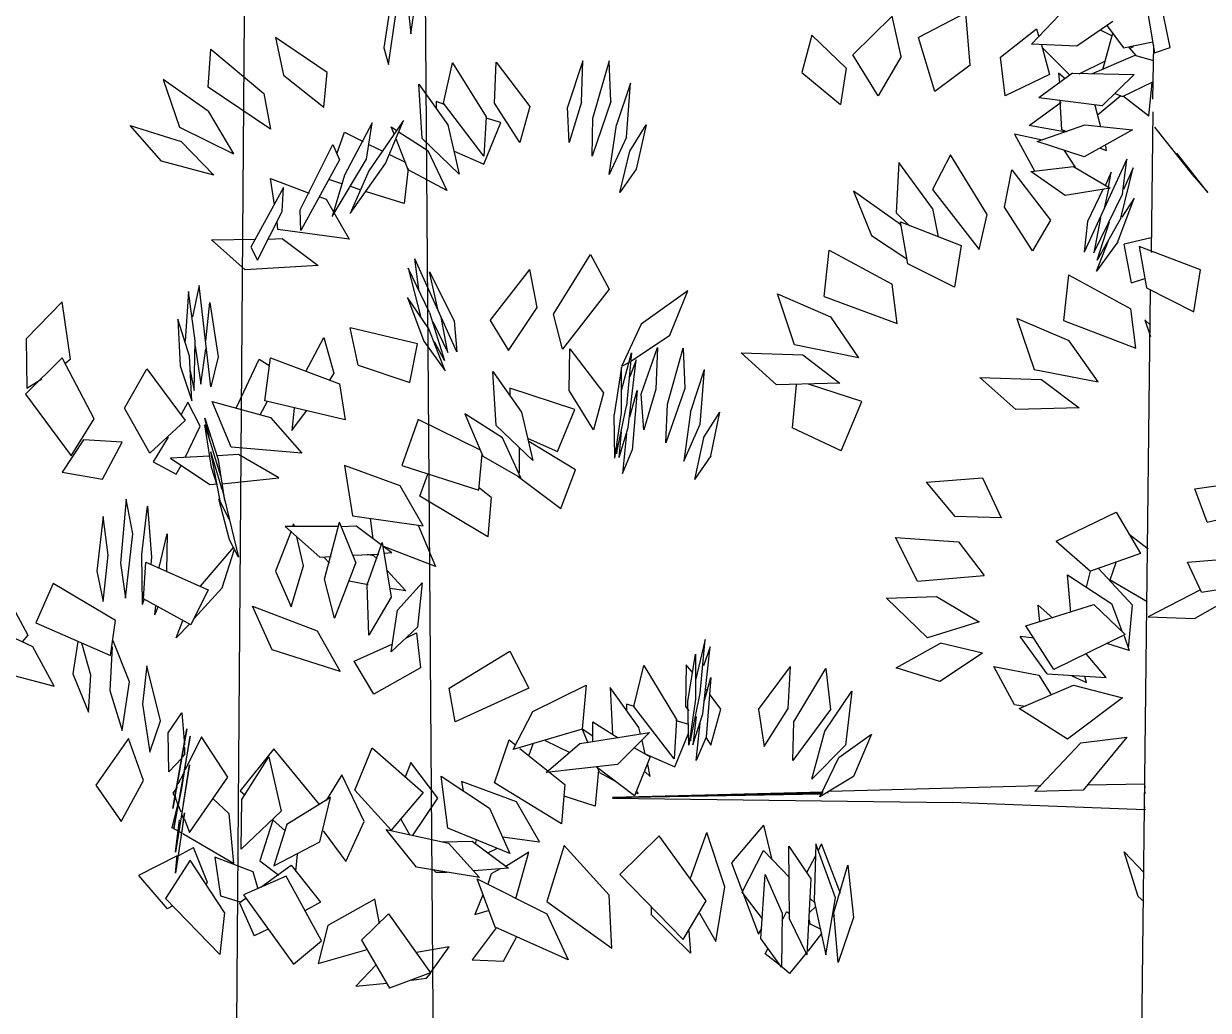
# Model space of a CAD drawing. Header units: millimetres. Extents: x 563079 to 571925, y 2063830 to 2067381.
# Drawn here: x 570974.21 to 570981.08, y 2066584.7 to 2066590.43 of the extents above; entities that cross this region are included whole.
import ezdxf

# ---------------------------------------------------------------- set-up
doc = ezdxf.new("R2010")
doc.units = ezdxf.units.MM
doc.header["$MEASUREMENT"] = 0
doc.layers.add('MATCATDUONG', color=8, linetype='Continuous')
doc.layers.add('SO', color=48, linetype='Continuous')

# ---------------------------------------------------------------- blocks, each defined once
blk = doc.blocks.new('DEN3')
at = {"layer": 'MATCATDUONG', "color": 222, "elevation": 1.582}
blk.add_lwpolyline([(10945.718, 5254.759), (10945.148, 5329.777, -0.337838), (10960.652, 5350.568), (10973.241, 5353.472), (10972.96, 5354.523), (10959.336, 5351.477, 0.326638), (10943.702, 5330.861), (10943.126, 5254.759)], format="xyb", dxfattribs=at)
blk = doc.blocks.new('fasfsfsdf')
at = {"color": 99, "linetype": 'ByBlock'}
for p, q in [((596098.8496, 2065624.3358), (596098.783, 2065624.7782)), ((596094.6015, 2065624.6176), (596094.5349, 2065624.2252)), ((596098.9495, 2065624.6248), (596099.0066, 2065624.2537)), ((596094.4445, 2065624.2573), (596094.5063, 2065624.5605)), ((596095.6052, 2065624.1538), (596095.629, 2065624.4571)), ((596095.629, 2065624.4571), (596095.9049, 2065624.3144)), ((596098.8638, 2065624.482), (596098.8496, 2065624.3358)), ((596098.978, 2065624.1574), (596098.9352, 2065624.4642)), ((596094.7775, 2065624.4071), (596094.9868, 2065624.2644)), ((596095.0867, 2065624.4464), (596095.2484, 2065624.2751)), ((596096.0048, 2065624.2038), (596096.0571, 2065624.4392)), ((596096.2855, 2065624.2145), (596096.0571, 2065624.4392)), ((596094.8108, 2065624.3821), (596094.7156, 2065624.2537)), ((596094.8346, 2065624.1288), (596094.7775, 2065624.3393)), ((596094.7822, 2065624.3251), (596094.8488, 2065624.3572)), ((596095.1961, 2065624.3286), (596095.2056, 2065624.3251)), ((596095.2199, 2065624.3643), (596095.2056, 2065624.3179)), ((596095.4292, 2065624.2002), (596095.2199, 2065624.3643)), ((596096.3235, 2065624.136), (596096.5233, 2065624.3286)), ((596096.5233, 2065624.3286), (596096.5804, 2065624.111)), ((596094.5349, 2065624.2252), (596094.4445, 2065624.2573)), ((596094.5444, 2065623.9576), (596094.5396, 2065624.268)), ((596094.7156, 2065624.2537), (596094.5444, 2065624.2894)), ((596094.6395, 2065624.2073), (596094.6823, 2065624.2573)), ((596094.6633, 2065624.2644), (596094.6585, 2065624.2608)), ((596094.6585, 2065624.2608), (596094.6776, 2065624.2501)), ((596094.9868, 2065624.2644), (596095.2484, 2065624.2751)), ((596095.1866, 2065624.2573), (596095.0248, 2065624.0932)), ((596095.1913, 2065624.2715), (596095.1438, 2065624.1003)), ((596095.8098, 2065624.0004), (596095.9049, 2065624.3144)), ((596099.0066, 2065624.2537), (596098.978, 2065624.1574)), ((596099.3348, 2065624.111), (596099.6345, 2065624.3144)), ((596099.6345, 2065624.3144), (596099.5869, 2065624.0967)), ((596094.5396, 2065624.1788), (596094.649, 2065624.2109)), ((596094.649, 2065624.2109), (596094.8964, 2065624.1039)), ((596095.4007, 2065623.9754), (596095.4292, 2065624.2002)), ((596096.0048, 2065624.2038), (596096.138, 2065623.9754)), ((596096.138, 2065623.9754), (596096.2855, 2065624.2145)), ((596100.0103, 2065624.2466), (596099.7011, 2065623.9897)), ((596100.0246, 2065624.0254), (596100.0103, 2065624.2466)), ((596094.9725, 2065624.1039), (596094.8203, 2065624.1788)), ((596095.6052, 2065624.1538), (596095.8098, 2065624.0004)), ((596096.3235, 2065624.136), (596096.3568, 2065623.9255)), ((596097.6888, 2065623.9433), (596097.6983, 2065624.1788)), ((596097.6983, 2065624.1788), (596097.7935, 2065623.8505)), ((596097.8601, 2065623.9397), (596097.8506, 2065624.1788)), ((596097.8506, 2065624.1788), (596097.941, 2065623.9112)), ((596098.3548, 2065624.1716), (596098.1598, 2065623.9148)), ((596098.3643, 2065623.9326), (596098.3548, 2065624.1716)), ((596098.607, 2065624.1681), (596098.4119, 2065623.8541)), ((596098.6593, 2065623.9326), (596098.607, 2065624.1681)), ((596094.7204, 2065623.9718), (596094.5444, 2065624.0575)), ((596094.5682, 2065623.8577), (596094.5491, 2065624.0539)), ((596095.0106, 2065624.1074), (596094.6538, 2065624.1003)), ((596094.6538, 2065624.1003), (596094.8393, 2065623.9183)), ((596095.0106, 2065624.1074), (596095.2056, 2065623.9647)), ((596095.0534, 2065624.0753), (596095.0914, 2065624.1074)), ((596095.0914, 2065624.1074), (596095.0867, 2065624.0503)), ((596095.1438, 2065624.1003), (596095.4007, 2065623.9754)), ((596096.5804, 2065624.111), (596096.3568, 2065623.9255)), ((596097.5984, 2065623.7364), (596097.5747, 2065624.0503)), ((596097.5747, 2065624.0503), (596097.6555, 2065623.8077)), ((596099.3538, 2065623.9112), (596099.3348, 2065624.111)), ((596099.5869, 2065624.0967), (596099.3538, 2065623.9112)), ((596100.0246, 2065623.8862), (596100.2862, 2065624.0717)), ((596100.2862, 2065624.0717), (596100.1911, 2065623.7935)), ((596094.7632, 2065623.9897), (596094.7204, 2065623.9718)), ((596098.802, 2065624.0432), (596098.6355, 2065623.8077)), ((596098.783, 2065623.7292), (596098.802, 2065624.0432)), ((596099.663, 2065623.7827), (596100.0246, 2065624.0254)), ((596099.7011, 2065623.9897), (596099.663, 2065623.7827)), ((596094.5682, 2065623.8577), (596094.7156, 2065623.9718)), ((596094.7299, 2065623.9754), (596094.8679, 2065623.8612)), ((596094.8393, 2065623.9183), (596095.2056, 2065623.9647)), ((596094.8821, 2065623.9219), (596094.8488, 2065623.797)), ((596095.0724, 2065623.7792), (596095.0819, 2065623.9469)), ((596095.2627, 2065623.8042), (596095.0772, 2065623.9397)), ((596097.6888, 2065623.9433), (596097.7982, 2065623.6258)), ((596097.8601, 2065623.9397), (596097.9314, 2065623.7043)), ((596097.9314, 2065623.7043), (596097.941, 2065623.9112)), ((596098.1598, 2065623.9148), (596098.2169, 2065623.7043)), ((596098.2169, 2065623.7043), (596098.3643, 2065623.9326)), ((596098.4262, 2065623.6258), (596098.6593, 2065623.9326)), ((596098.6545, 2065623.9255), (596098.7021, 2065623.9433)), ((596098.7021, 2065623.9433), (596098.7021, 2065623.9041)), ((596094.5444, 2065623.8826), (596094.5539, 2065623.0727)), ((596097.7982, 2065623.6258), (596097.7935, 2065623.8505)), ((596098.3263, 2065623.822), (596098.4119, 2065623.847)), ((596098.4119, 2065623.8541), (596098.4262, 2065623.6258)), ((596100.0246, 2065623.8862), (596099.8771, 2065623.64)), ((596094.5349, 2065623.7935), (596094.316, 2065623.5187)), ((596094.9392, 2065623.8077), (596094.6633, 2065623.7792)), ((596094.6633, 2065623.7792), (596094.944, 2065623.6222)), ((596095.2151, 2065623.7114), (596094.9392, 2065623.8077)), ((596095.0486, 2065623.7649), (596095.2627, 2065623.8042)), ((596095.0486, 2065623.7685), (596095.0724, 2065623.7792)), ((596097.4843, 2065623.8077), (596097.5414, 2065623.5508)), ((596097.5794, 2065623.6543), (596097.4843, 2065623.8077)), ((596097.6983, 2065623.5187), (596097.6555, 2065623.8077)), ((596098.4262, 2065623.5794), (596098.3263, 2065623.822)), ((596098.6355, 2065623.8077), (596098.5689, 2065623.5223)), ((596098.997, 2065623.583), (596098.8924, 2065623.8327)), ((596098.8924, 2065623.8327), (596099.0922, 2065623.5401)), ((596098.9637, 2065623.797), (596098.9304, 2065623.7756)), ((596098.9447, 2065623.7506), (596098.9637, 2065623.797)), ((596099.1065, 2065623.6079), (596099.0732, 2065623.8184)), ((596099.0732, 2065623.8184), (596099.2349, 2065623.5152)), ((596100.1911, 2065623.7935), (596099.8771, 2065623.64)), ((596100.4765, 2065623.8042), (596100.1816, 2065623.7114)), ((596100.2957, 2065623.5972), (596100.4765, 2065623.8042)), ((596094.944, 2065623.6222), (596095.2151, 2065623.7114)), ((596095.1866, 2065623.7185), (596095.3483, 2065623.7542)), ((596095.3483, 2065623.7542), (596095.2294, 2065623.5366)), ((596097.5984, 2065623.7364), (596097.6983, 2065623.5187)), ((596098.5689, 2065623.5223), (596098.783, 2065623.7292)), ((596098.9162, 2065623.7649), (596098.7497, 2065623.6579)), ((596098.8638, 2065623.5473), (596098.9352, 2065623.7257)), ((596099.2349, 2065623.7649), (596099.1255, 2065623.7114)), ((596099.2777, 2065623.64), (596099.2349, 2065623.7649)), ((596100.1816, 2065623.7114), (596099.9913, 2065623.5152)), ((596094.2257, 2065623.4153), (596094.4064, 2065623.6436)), ((596094.8203, 2065623.6864), (596094.8155, 2065623.6579)), ((596094.8488, 2065623.6721), (596094.8155, 2065623.6579)), ((596094.9915, 2065623.558), (596095.0581, 2065623.6579)), ((596095.5053, 2065623.2868), (596095.7194, 2065623.6329)), ((596095.7194, 2065623.6329), (596095.824, 2065623.4331)), ((596097.6365, 2065623.4153), (596097.5794, 2065623.6543)), ((596098.5974, 2065623.6543), (596098.4262, 2065623.5794)), ((596098.7497, 2065623.6579), (596098.6403, 2065623.426)), ((596098.9733, 2065623.6365), (596098.8781, 2065623.5901)), ((596099.0922, 2065623.6936), (596099.0113, 2065623.6543)), ((596099.3015, 2065623.6936), (596099.2634, 2065623.6044)), ((596099.4918, 2065623.3154), (596099.3015, 2065623.6936)), ((596094.7204, 2065623.4046), (596094.6966, 2065623.6079)), ((596094.6966, 2065623.6079), (596094.944, 2065623.0692)), ((596095.0058, 2065623.5651), (596094.7917, 2065623.4402)), ((596095.2532, 2065623.5366), (596095.0058, 2065623.5651)), ((596095.824, 2065623.3225), (596096.0191, 2065623.5901)), ((596096.0191, 2065623.5901), (596096.0334, 2065623.2975)), ((596099.2016, 2065623.294), (596098.997, 2065623.583)), ((596099.3063, 2065623.2761), (596099.1065, 2065623.6079)), ((596099.2634, 2065623.6044), (596099.487, 2065623.1941)), ((596099.9913, 2065623.5152), (596100.2957, 2065623.5972)), ((596094.316, 2065623.5187), (596094.2257, 2065623.4153)), ((596094.7299, 2065623.2654), (596094.6585, 2065623.558)), ((596094.6585, 2065623.558), (596094.7156, 2065623.4331)), ((596094.787, 2065623.533), (596094.8203, 2065623.4581)), ((596094.8013, 2065623.4438), (596094.787, 2065623.533)), ((596095.0534, 2065623.3974), (596095.2532, 2065623.5366)), ((596095.3626, 2065623.5473), (596095.139, 2065623.2547)), ((596095.4054, 2065623.3296), (596095.3626, 2065623.5473)), ((596097.5414, 2065623.5508), (596097.6365, 2065623.4153)), ((596098.6403, 2065623.426), (596098.8638, 2065623.5473)), ((596098.8638, 2065623.5544), (596098.8876, 2065623.351)), ((596099.0922, 2065623.5401), (596099.2016, 2065623.294)), ((596099.2349, 2065623.5152), (596099.3063, 2065623.2761)), ((596099.663, 2065623.4973), (596099.4394, 2065623.4117)), ((596099.6392, 2065623.3439), (596099.663, 2065623.4973)), ((596094.7917, 2065623.4402), (596095.0534, 2065623.3974)), ((596094.8013, 2065623.4367), (596094.8298, 2065623.3154)), ((596094.8346, 2065623.4331), (596094.9249, 2065623.2476)), ((596095.824, 2065623.4331), (596095.5529, 2065623.0835)), ((596099.1398, 2065623.4295), (596099.1968, 2065623.4509)), ((596099.2492, 2065623.4652), (596099.3253, 2065623.4902)), ((596099.5964, 2065623.3047), (596099.5869, 2065623.4438)), ((596099.5869, 2065623.4438), (596099.7772, 2065623.0977)), ((596094.7489, 2065623.1298), (596094.6538, 2065623.3832)), ((596094.6538, 2065623.3832), (596094.7251, 2065623.2725)), ((596094.8869, 2065623.0656), (596094.7204, 2065623.4046)), ((596096.0096, 2065623.2297), (596096.2807, 2065623.4224)), ((596096.2807, 2065623.4224), (596096.1761, 2065623.1655)), ((596098.8876, 2065623.351), (596099.1065, 2065623.4188)), ((596099.3396, 2065623.376), (596099.2064, 2065623.1441)), ((596099.3776, 2065623.3903), (596099.3396, 2065623.376)), ((596095.2437, 2065623.0763), (596095.4054, 2065623.3296)), ((596095.824, 2065623.3225), (596095.7907, 2065623.1584)), ((596096.0334, 2065623.2975), (596095.9572, 2065623.2226)), ((596099.487, 2065623.1941), (596099.4918, 2065623.3154)), ((596099.7391, 2065623.0228), (596099.5964, 2065623.3047)), ((596094.7299, 2065623.2654), (596094.8679, 2065623.0228)), ((596094.8679, 2065623.0228), (596094.7965, 2065623.244)), ((596094.8488, 2065623.269), (596094.8869, 2065623.0656)), ((596094.9249, 2065623.2476), (596094.944, 2065623.0692)), ((596095.139, 2065623.2547), (596095.2437, 2065623.0763)), ((596095.5529, 2065623.0835), (596095.5053, 2065623.2868)), ((596096.0096, 2065623.244), (596095.6575, 2065623.1084)), ((596095.9668, 2065623.0014), (596096.0096, 2065623.244)), ((596096.0048, 2065623.219), (596096.0096, 2065623.2297)), ((596099.6202, 2065623.2012), (596099.625, 2065623.244)), ((596094.5539, 2065623.1512), (596094.7109, 2065623.1156)), ((596096.1761, 2065623.1655), (596095.9715, 2065623.0299)), ((596099.2064, 2065623.1441), (596099.6202, 2065623.2012)), ((596094.2685, 2065622.9657), (596094.6252, 2065623.1013)), ((596094.6252, 2065623.1013), (596094.5824, 2065622.8622)), ((596094.6681, 2065622.8908), (596094.7109, 2065623.1156)), ((596094.7489, 2065623.1298), (596094.8726, 2065622.9586)), ((596094.8726, 2065622.9586), (596094.8013, 2065623.137)), ((596095.6575, 2065623.1084), (596095.6956, 2065622.8658)), ((596099.5964, 2065623.1477), (596099.3871, 2065622.9907)), ((596099.6725, 2065623.1441), (596099.5964, 2065623.1477)), ((596099.7772, 2065623.0977), (596099.7391, 2065623.0228)), ((596100.0055, 2065623.1405), (596099.7487, 2065623.1441)), ((596099.8105, 2065622.9657), (596100.0055, 2065623.1405)), ((596094.5539, 2065623.0727), (596094.5491, 2065623.0692)), ((596096.4234, 2065623.0799), (596096.0571, 2065622.8837)), ((596096.452, 2065622.8123), (596096.4234, 2065623.0799)), ((596097.8078, 2065623.0549), (596097.6983, 2065622.8551)), ((596098.0218, 2065622.7088), (596097.8078, 2065623.0549)), ((596098.5832, 2065622.4912), (596098.8258, 2065623.0299)), ((596098.802, 2065622.8515), (596098.8258, 2065623.0299)), ((596094.3065, 2065622.7231), (596094.2685, 2065622.9657)), ((596095.6956, 2065622.8658), (596095.9668, 2065623.0014)), ((596098.117, 2065622.7481), (596098.1598, 2065622.9693)), ((596098.3881, 2065622.6732), (596098.1598, 2065622.9693)), ((596098.7402, 2065622.955), (596098.5974, 2065622.6696)), ((596098.6926, 2065622.7374), (596098.7402, 2065622.955)), ((596098.7402, 2065622.7195), (596098.8638, 2065622.9764)), ((596098.8638, 2065622.9764), (596098.7925, 2065622.6981)), ((596099.3871, 2065622.9907), (596099.8105, 2065622.9657)), ((596094.6681, 2065622.8908), (596094.5919, 2065622.9158)), ((596095.0344, 2065622.9372), (596094.6728, 2065622.7409)), ((596095.0344, 2065622.9372), (596095.0629, 2065622.6732)), ((596096.0286, 2065622.6553), (596096.0571, 2065622.8837)), ((596100.0103, 2065622.2878), (596100.0769, 2065622.8765)), ((596100.0769, 2065622.8765), (596100.115, 2065622.6946)), ((596094.5824, 2065622.8622), (596094.3065, 2065622.7231)), ((596094.649, 2065615.0915), (596094.5586, 2065622.848)), ((596096.452, 2065622.8123), (596096.0286, 2065622.6553)), ((596096.7231, 2065622.8266), (596096.4139, 2065622.6946)), ((596096.6232, 2065622.5304), (596096.7231, 2065622.8266)), ((596097.3463, 2065622.5875), (596097.2417, 2065622.8444)), ((596097.2417, 2065622.8444), (596097.5128, 2065622.6517)), ((596097.6983, 2065622.8551), (596097.9695, 2065622.5055)), ((596100.1007, 2065622.5554), (596100.1387, 2065622.8408)), ((596100.1387, 2065622.8408), (596100.1578, 2065622.5518)), ((596094.6443, 2065622.5126), (596094.6728, 2065622.7409)), ((596098.2835, 2065622.4983), (596098.117, 2065622.7481)), ((596098.7449, 2065622.6232), (596098.8686, 2065622.8052)), ((596098.8686, 2065622.8052), (596098.7735, 2065622.5518)), ((596100.0151, 2065622.7766), (596099.9675, 2065622.4626)), ((596100.0388, 2065622.5554), (596100.0151, 2065622.7766)), ((596100.8238, 2065622.4484), (596100.8713, 2065622.7802)), ((596100.8713, 2065622.7802), (596101.0807, 2065622.5661)), ((596094.5919, 2065622.6767), (596094.5586, 2065622.5804)), ((596094.5586, 2065622.6446), (596094.5919, 2065622.6767)), ((596095.0629, 2065622.6732), (596094.6443, 2065622.5126)), ((596095.0296, 2065622.5554), (596095.3341, 2065622.6839)), ((596095.3341, 2065622.6839), (596095.2342, 2065622.3877)), ((596096.4139, 2065622.6946), (596096.2522, 2065622.4555)), ((596097.9695, 2065622.5055), (596098.0218, 2065622.7088)), ((596098.3881, 2065622.6732), (596098.2835, 2065622.4983)), ((596098.6355, 2065622.4876), (596098.6736, 2065622.691)), ((596098.7402, 2065622.7195), (596098.6545, 2065622.4412)), ((596100.134, 2065622.4662), (596100.2006, 2065622.6803)), ((596100.2006, 2065622.6803), (596100.1863, 2065622.4091)), ((596097.5128, 2065622.6517), (596097.627, 2065622.4056)), ((596098.5974, 2065622.6696), (596098.5832, 2065622.4912)), ((596098.7211, 2065622.666), (596098.6355, 2065622.4876)), ((596098.6498, 2065622.3806), (596098.7449, 2065622.6232)), ((596098.8115, 2065622.5376), (596099.2016, 2065622.6303)), ((596099.154, 2065622.4127), (596099.2016, 2065622.6303)), ((596094.8631, 2065622.3164), (596095.0296, 2065622.5554)), ((596097.5699, 2065622.4377), (596097.3463, 2065622.5875)), ((596098.7735, 2065622.5518), (596098.6498, 2065622.3806)), ((596098.6545, 2065622.4412), (596098.7116, 2065622.5483)), ((596098.8543, 2065622.3128), (596098.8115, 2065622.5376)), ((596099.3538, 2065622.5733), (596099.2967, 2065622.3663)), ((596099.4585, 2065622.377), (596099.3538, 2065622.5733)), ((596100.1054, 2065622.2664), (596100.1007, 2065622.5554)), ((596101.0807, 2065622.5661), (596101.0759, 2065622.2807)), ((596096.2522, 2065622.4555), (596096.6232, 2065622.5304)), ((596096.5757, 2065622.4734), (596096.3616, 2065622.3092)), ((596096.9324, 2065622.4841), (596096.5757, 2065622.4734)), ((596096.7279, 2065622.2985), (596096.9324, 2065622.4841)), ((596097.2702, 2065622.5126), (596097.2607, 2065622.2771)), ((596097.3606, 2065622.1879), (596097.2702, 2065622.5126)), ((596097.4177, 2065622.5162), (596097.4272, 2065622.2736)), ((596097.5128, 2065622.245), (596097.4177, 2065622.5162)), ((596097.627, 2065622.2664), (596097.5699, 2065622.4841)), ((596097.5699, 2065622.4841), (596097.5984, 2065622.1772)), ((596097.9267, 2065622.509), (596097.7316, 2065622.2521)), ((596097.9314, 2065622.2664), (596097.9267, 2065622.509)), ((596100.0674, 2065622.3021), (596100.0388, 2065622.509)), ((596100.1007, 2065622.5233), (596100.0674, 2065622.3021)), ((596100.1197, 2065622.2058), (596100.134, 2065622.4662)), ((596097.5889, 2065622.0523), (596097.5414, 2065622.4448)), ((596097.5414, 2065622.4448), (596097.5794, 2065622.3449)), ((596097.5794, 2065622.4305), (596097.627, 2065622.4056)), ((596097.627, 2065622.138), (596097.627, 2065622.402)), ((596097.627, 2065622.402), (596097.6698, 2065622.1273)), ((596099.154, 2065622.4127), (596098.8543, 2065622.3128)), ((596099.663, 2065622.4555), (596099.2634, 2065622.3057)), ((596099.6963, 2065622.2058), (596099.663, 2065622.4555)), ((596099.7296, 2065622.4484), (596099.6678, 2065622.4091)), ((596099.8628, 2065622.163), (596099.7296, 2065622.4484)), ((596099.9675, 2065622.4626), (596100.0103, 2065622.2878)), ((596100.1863, 2065622.4091), (596100.1197, 2065622.2058)), ((596100.6858, 2065622.1023), (596100.8713, 2065622.4555)), ((596100.8238, 2065622.4484), (596100.8523, 2065622.4234)), ((596100.8713, 2065622.4555), (596101.0854, 2065622.245)), ((596095.2342, 2065622.3877), (596094.8631, 2065622.3164)), ((596095.1913, 2065622.3306), (596094.9725, 2065622.1665)), ((596095.5481, 2065622.3413), (596095.1913, 2065622.3306)), ((596095.3388, 2065622.1558), (596095.5481, 2065622.3413)), ((596097.2274, 2065622.1415), (596097.1465, 2065622.3877)), ((596097.1703, 2065622.0702), (596097.1465, 2065622.3877)), ((596098.3739, 2065622.377), (596098.2074, 2065622.1415)), ((596098.3548, 2065622.0631), (596098.3739, 2065622.377)), ((596099.2967, 2065622.3663), (596099.3205, 2065622.3271)), ((596100.1292, 2065622.3806), (596100.1054, 2065622.2664)), ((596100.3814, 2065622.3913), (596100.1578, 2065622.0916)), ((596100.5098, 2065622.163), (596100.3814, 2065622.3913)), ((596101.0759, 2065622.2807), (596100.9903, 2065622.3342)), ((596096.2332, 2065622.2022), (596096.5424, 2065622.3021)), ((596096.3616, 2065622.3092), (596096.7279, 2065622.2985)), ((596096.6137, 2065622.2985), (596096.6375, 2065622.0488)), ((596097.2607, 2065622.2771), (596097.3701, 2065621.9632)), ((596097.4272, 2065622.2736), (596097.4985, 2065622.0381)), ((596097.5794, 2065622.113), (596097.5366, 2065622.2664)), ((596097.5366, 2065622.2664), (596097.5651, 2065621.9203)), ((596097.7887, 2065622.0381), (596097.9314, 2065622.2664)), ((596097.8981, 2065622.1558), (596098.274, 2065622.2807)), ((596098.274, 2065622.2807), (596098.274, 2065622.2343)), ((596099.2634, 2065622.3057), (596099.2301, 2065622.0952)), ((596096.3521, 2065621.9168), (596096.2332, 2065622.2022)), ((596097.4985, 2065622.0381), (596097.5128, 2065622.245)), ((596097.7316, 2065622.2521), (596097.7887, 2065622.0381)), ((596099.2301, 2065622.0952), (596099.6963, 2065622.2058)), ((596100.0008, 2065622.2022), (596099.663, 2065622.1094)), ((596099.6821, 2065622.2022), (596099.7249, 2065622.1237)), ((596099.8914, 2065621.9382), (596100.0008, 2065622.2022)), ((596100.0721, 2065622.0595), (596100.1435, 2065622.1986)), ((596100.1435, 2065622.1986), (596100.1816, 2065622.1273)), ((596101.0854, 2065622.245), (596100.819, 2065621.8882)), ((596094.9725, 2065622.1665), (596095.3388, 2065622.1558)), ((596097.1085, 2065621.8882), (596097.0561, 2065622.1415)), ((596097.1513, 2065621.9917), (596097.0561, 2065622.1415)), ((596097.2274, 2065622.1415), (596097.2654, 2065621.8561)), ((596097.3701, 2065621.9632), (596097.3606, 2065622.1879)), ((596097.6555, 2065621.8989), (596097.5984, 2065622.1772)), ((596097.665, 2065621.874), (596097.627, 2065622.138)), ((596097.665, 2065621.874), (596097.6698, 2065622.1273)), ((596097.998, 2065621.9132), (596097.8981, 2065622.1558)), ((596098.2074, 2065622.1415), (596098.1408, 2065621.8597)), ((596098.3168, 2065621.9917), (596098.5356, 2065622.1308)), ((596098.5356, 2065622.1308), (596098.4309, 2065621.8847)), ((596099.5393, 2065622.0345), (596099.4537, 2065622.1487)), ((596099.5251, 2065622.163), (596099.5393, 2065622.0345)), ((596100.3623, 2065621.9025), (596100.5098, 2065622.163)), ((596097.2654, 2065621.8561), (596097.1703, 2065622.0702)), ((596097.6413, 2065621.8775), (596097.5889, 2065622.0523)), ((596098.1408, 2065621.8597), (596098.3548, 2065622.0631)), ((596098.4452, 2065621.9203), (596098.8068, 2065622.0987)), ((596098.8068, 2065622.0987), (596098.9019, 2065621.8311)), ((596099.663, 2065622.1094), (596099.4823, 2065621.9025)), ((596100.0436, 2065622.0666), (596099.9532, 2065621.7705)), ((596100.0436, 2065622.1059), (596099.9675, 2065621.8668)), ((596100.0055, 2065621.8204), (596100.0436, 2065622.0666)), ((596100.0198, 2065621.9988), (596100.0436, 2065622.1059)), ((596100.1578, 2065621.8775), (596100.0721, 2065622.0595)), ((596100.1578, 2065622.0916), (596100.3623, 2065621.9025)), ((596100.819, 2065621.8882), (596100.6858, 2065622.1023)), ((596096.3521, 2065621.9168), (596096.6375, 2065622.0488)), ((596097.1513, 2065621.9917), (596097.2036, 2065621.7491)), ((596097.5984, 2065622.0167), (596097.6222, 2065621.7848)), ((596097.6413, 2065621.8775), (596097.627, 2065622.0274)), ((596098.1693, 2065621.9881), (596097.998, 2065621.9132)), ((596098.2121, 2065621.7598), (596098.3168, 2065621.9917)), ((596100.2577, 2065621.9953), (596100.3433, 2065621.8525)), ((596097.6222, 2065621.7848), (596097.5651, 2065621.9203)), ((596097.6508, 2065621.956), (596097.6555, 2065621.8989)), ((596097.8934, 2065621.8062), (596098.1645, 2065621.9703)), ((596098.2216, 2065621.9346), (596098.2216, 2065621.7883)), ((596099.4823, 2065621.9025), (596099.8914, 2065621.9382)), ((596100.5241, 2065621.9667), (596100.7477, 2065621.981)), ((596100.6382, 2065621.7527), (596100.5241, 2065621.9667)), ((596100.7477, 2065621.981), (596100.8713, 2065621.7919)), ((596097.1085, 2065621.8882), (596097.2036, 2065621.7491)), ((596098.4309, 2065621.8847), (596098.2121, 2065621.7598)), ((596098.4547, 2065621.6884), (596098.4357, 2065621.8989)), ((596099.6155, 2065621.7598), (596099.8486, 2065621.8954)), ((596099.8486, 2065621.8954), (596099.9722, 2065621.8882)), ((596099.9675, 2065621.8668), (596099.9294, 2065621.6278)), ((596099.9437, 2065621.692), (596100.0103, 2065621.9096)), ((596099.9532, 2065621.6171), (596100.0103, 2065621.9096)), ((596100.0151, 2065621.8847), (596100.2434, 2065621.874)), ((596100.2434, 2065621.874), (596100.0151, 2065621.7205)), ((596100.3433, 2065621.8525), (596100.2101, 2065621.7812)), ((596097.979, 2065621.5814), (596097.8934, 2065621.8062)), ((596098.9019, 2065621.8311), (596098.4547, 2065621.6884)), ((596098.7972, 2065621.6528), (596098.7497, 2065621.7812)), ((596098.9114, 2065621.7134), (596099.2349, 2065621.8311)), ((596099.2349, 2065621.8311), (596099.1873, 2065621.5386)), ((596099.9722, 2065621.717), (596100.0055, 2065621.8204)), ((596100.2101, 2065621.7812), (596100.1816, 2065621.8311)), ((596100.8713, 2065621.7919), (596100.6382, 2065621.7527)), ((596094.3018, 2065621.6956), (596093.8831, 2065621.7562)), ((596095.5339, 2065621.7598), (596095.4244, 2065621.5279)), ((596095.8573, 2065621.7348), (596095.5339, 2065621.7598)), ((596095.6908, 2065621.535), (596095.8573, 2065621.7348)), ((596098.2264, 2065621.7669), (596097.979, 2065621.5814)), ((596098.2216, 2065621.7669), (596098.2264, 2065621.7669)), ((596098.7782, 2065621.4815), (596098.9114, 2065621.7134)), ((596099.9437, 2065621.7241), (596099.6155, 2065621.7598)), ((596100.0151, 2065621.7205), (596099.9722, 2065621.7241)), ((596094.2304, 2065621.5029), (596094.3018, 2065621.6956)), ((596098.3834, 2065621.6456), (596098.45, 2065621.6991)), ((596098.3834, 2065621.6456), (596098.4024, 2065621.4173)), ((596098.4024, 2065621.4173), (596098.7972, 2065621.6528)), ((596099.9437, 2065621.692), (596099.8486, 2065621.2995)), ((596099.9009, 2065621.3994), (596099.9627, 2065621.6385)), ((596099.9627, 2065621.6385), (596099.9056, 2065621.5207)), ((596100.3766, 2065621.5957), (596100.3528, 2065621.2995)), ((596100.4099, 2065621.3138), (596100.3766, 2065621.5957)), ((596100.4622, 2065621.4351), (596100.5003, 2065621.6349)), ((596100.5003, 2065621.6349), (596100.5336, 2065621.2639)), ((596094.2304, 2065621.5029), (596094.0734, 2065621.5386)), ((596094.7584, 2065621.56), (596094.6157, 2065621.3209)), ((596095.1057, 2065621.3923), (596094.7584, 2065621.56)), ((596095.4244, 2065621.5279), (596095.6908, 2065621.535)), ((596099.1873, 2065621.5386), (596098.7782, 2065621.4815)), ((596099.0684, 2065621.4066), (596099.0827, 2065621.5243)), ((596099.1683, 2065621.2674), (596099.2634, 2065621.5029)), ((596099.3491, 2065621.1711), (596099.2634, 2065621.5029)), ((596100.6049, 2065621.3102), (596100.6335, 2065621.535)), ((596100.6335, 2065621.535), (596100.6715, 2065621.2175)), ((596098.8068, 2065621.4851), (596098.7069, 2065621.246)), ((596099.0208, 2065621.3709), (596099.1683, 2065621.4815)), ((596099.2539, 2065621.4779), (596099.1683, 2065621.4815)), ((596099.2682, 2065621.4779), (596099.5774, 2065621.4779)), ((596099.5774, 2065621.4779), (596099.3776, 2065621.2995)), ((596099.5298, 2065621.4922), (596099.5251, 2065621.4779)), ((596099.5346, 2065621.4779), (596099.5298, 2065621.4922)), ((596099.5441, 2065621.4494), (596099.6345, 2065621.2175)), ((596100.31, 2065621.2389), (596100.2624, 2065621.4351)), ((596100.2624, 2065621.4351), (596100.2672, 2065621.2175)), ((596100.505, 2065621.0605), (596100.4622, 2065621.4351)), ((596094.5729, 2065621.3459), (596094.6823, 2065621.4315)), ((596095.1057, 2065621.3923), (596094.9059, 2065621.2175)), ((596095.6718, 2065621.3887), (596095.5243, 2065621.1925)), ((596096.0381, 2065621.4137), (596095.6718, 2065621.3887)), ((596095.9097, 2065621.1604), (596096.0381, 2065621.4137)), ((596099.0161, 2065621.3852), (596098.9637, 2065621.0676)), ((596099.1017, 2065621.139), (596099.0161, 2065621.3852)), ((596099.4727, 2065621.2496), (596099.5108, 2065621.4173)), ((596099.8486, 2065621.2995), (596099.9009, 2065621.3994)), ((596094.6157, 2065621.3209), (596094.9059, 2065621.2175)), ((596098.7069, 2065621.246), (596099.0113, 2065621.3638)), ((596098.959, 2065621.3245), (596099.0113, 2065621.3638)), ((596098.959, 2065621.3245), (596099.0018, 2065621.3209)), ((596099.1826, 2065621.3102), (596099.0351, 2065621.3174)), ((596099.0636, 2065621.3067), (596099.0446, 2065621.2888)), ((596099.0636, 2065621.3067), (596099.1017, 2065621.3138)), ((596099.3776, 2065621.2995), (596099.311, 2065621.3031)), ((596099.3205, 2065621.2639), (596099.3538, 2065621.2995)), ((596099.9437, 2065621.1211), (596099.8723, 2065621.3459)), ((596099.8771, 2065621.3566), (596100.0721, 2065621.1318)), ((596100.3528, 2065621.2995), (596100.3576, 2065621.2567)), ((596100.4051, 2065621.0248), (596100.4099, 2065621.3138)), ((596100.6335, 2065621.0427), (596100.6049, 2065621.3102)), ((596094.3446, 2065621.271), (596094.0829, 2065621.2924)), ((596094.2637, 2065621.0962), (596094.3446, 2065621.271)), ((596094.6633, 2065621.0212), (596094.8583, 2065621.2317)), ((596094.7917, 2065621.1675), (596094.7584, 2065621.2674)), ((596099.1683, 2065621.2674), (596099.292, 2065620.9463)), ((596099.5441, 2065621.0105), (596099.4727, 2065621.2496)), ((596100.3861, 2065621.271), (596100.0246, 2065621.1104)), ((596100.4004, 2065621.0569), (596100.3861, 2065621.271)), ((596100.5336, 2065621.2639), (596100.505, 2065621.0605)), ((596094.7917, 2065621.1675), (596094.5777, 2065621.0427)), ((596095.0391, 2065621.1961), (596094.7822, 2065621.0284)), ((596094.9297, 2065621.1247), (596094.9059, 2065621.2175)), ((596095.0201, 2065620.9784), (596095.0391, 2065621.1961)), ((596095.9097, 2065621.1604), (596095.5243, 2065621.1925)), ((596098.9875, 2065621.2246), (596098.8781, 2065621.1033)), ((596099.0969, 2065621.139), (596099.2064, 2065621.1604)), ((596099.292, 2065620.9463), (596099.3491, 2065621.1711)), ((596099.6345, 2065621.2175), (596099.5441, 2065621.0105)), ((596100.6715, 2065621.2175), (596100.6335, 2065621.0427)), ((596093.9593, 2065621.139), (596094.3018, 2065620.9428)), ((596094.2637, 2065621.0962), (596093.9878, 2065621.139)), ((596094.2685, 2065621.1104), (596094.5729, 2065620.9535)), ((596098.9257, 2065620.9927), (596098.783, 2065621.1497)), ((596098.783, 2065621.1497), (596098.8115, 2065620.8928)), ((596098.8781, 2065621.1033), (596098.9685, 2065621.1176)), ((596099.0922, 2065620.8464), (596099.1017, 2065621.139)), ((596099.9437, 2065621.1211), (596100.1054, 2065620.9428)), ((596100.0246, 2065621.1104), (596100.1245, 2065620.9071)), ((596100.5621, 2065620.932), (596100.9237, 2065621.1461)), ((596100.9237, 2065621.1461), (596101.0236, 2065620.9178)), ((596101.2329, 2065621.1461), (596101.0711, 2065620.8464)), ((596094.6871, 2065620.7715), (596094.6633, 2065621.0212)), ((596094.8869, 2065621.0248), (596094.7061, 2065620.85)), ((596094.7204, 2065620.8643), (596094.7822, 2065621.0284)), ((596095.2817, 2065620.8999), (596094.8869, 2065621.0248)), ((596095.2104, 2065621.0212), (596095.1247, 2065620.9463)), ((596095.2009, 2065620.9213), (596095.2104, 2065621.0212)), ((596095.8003, 2065621.0712), (596095.5529, 2065620.9249)), ((596096.0904, 2065621.0605), (596095.8003, 2065621.0712)), ((596095.8526, 2065620.8321), (596096.0904, 2065621.0605)), ((596098.9637, 2065621.0676), (596099.0922, 2065620.8464)), ((596100.1245, 2065620.9071), (596100.4004, 2065621.0569)), ((596100.4051, 2065621.0248), (596100.3956, 2065621.0534)), ((596094.5729, 2065620.9535), (596094.3018, 2065620.9428)), ((596098.9637, 2065620.7501), (596098.9257, 2065620.9927)), ((596099.7677, 2065621.0141), (596099.3919, 2065620.8714)), ((596099.6535, 2065620.7608), (596099.7677, 2065621.0141)), ((596100.3338, 2065620.9642), (596100.3148, 2065621.0105)), ((596100.3338, 2065620.9642), (596100.329, 2065621.0177)), ((596095.12, 2065620.6466), (596095.2817, 2065620.8999)), ((596095.5529, 2065620.9249), (596095.8526, 2065620.8321)), ((596098.8115, 2065620.8928), (596098.9637, 2065620.7501)), ((596100.2101, 2065620.8321), (596100.134, 2065620.9106)), ((596100.2101, 2065620.8321), (596100.172, 2065620.932)), ((596100.5907, 2065620.7287), (596100.5621, 2065620.932)), ((596101.0236, 2065620.9178), (596100.5907, 2065620.7287)), ((596101.0426, 2065620.7786), (596101.3566, 2065620.9285)), ((596094.7109, 2065620.8429), (596094.6823, 2065620.7572)), ((596094.7061, 2065620.85), (596095.12, 2065620.6466)), ((596095.158, 2065620.6216), (596095.315, 2065620.8393)), ((596095.2342, 2065620.8286), (596095.315, 2065620.8393)), ((596097.1703, 2065620.511), (596097.1418, 2065620.8214)), ((596097.1418, 2065620.8214), (596097.1988, 2065620.586)), ((596098.8163, 2065620.8607), (596098.7925, 2065620.6573)), ((596098.8734, 2065620.8321), (596098.8163, 2065620.8607)), ((596099.3919, 2065620.8714), (596099.2587, 2065620.6359)), ((596101.0711, 2065620.8464), (596101.1044, 2065620.8072)), ((596094.6823, 2065620.7572), (596094.806, 2065620.7965)), ((596094.6871, 2065620.7715), (596094.6871, 2065620.7715)), ((596095.5339, 2065620.743), (596095.7765, 2065620.8)), ((596096.0334, 2065620.6573), (596095.7765, 2065620.8)), ((596097.156, 2065620.3897), (596097.1132, 2065620.7786)), ((596097.1132, 2065620.7786), (596097.1513, 2065620.668)), ((596098.274, 2065620.7537), (596098.1645, 2065620.5396)), ((596098.626, 2065620.5396), (596098.274, 2065620.7537)), ((596099.1778, 2065620.6966), (596098.9542, 2065620.7965)), ((596099.2587, 2065620.6359), (596099.6535, 2065620.7608)), ((596100.4813, 2065620.5753), (596100.5764, 2065620.8143)), ((596100.5812, 2065620.7786), (596100.5954, 2065620.5253)), ((596100.7048, 2065620.6145), (596100.7572, 2065620.8)), ((596100.781, 2065620.8107), (596100.8095, 2065620.6216)), ((596100.9189, 2065620.5503), (596101.0426, 2065620.7786)), ((596094.8155, 2065620.6002), (596094.9297, 2065620.7358)), ((596095.5339, 2065620.743), (596095.7812, 2065620.5788)), ((596097.2417, 2065620.4611), (596097.1988, 2065620.7358)), ((596097.1988, 2065620.7358), (596097.1988, 2065620.4754)), ((596099.0636, 2065620.5039), (596099.1778, 2065620.6966)), ((596095.158, 2065620.6216), (596094.8155, 2065620.6002)), ((596095.0153, 2065620.6109), (596094.9297, 2065620.5717)), ((596095.2056, 2065620.6145), (596095.1343, 2065620.5003)), ((596095.4673, 2065620.6645), (596095.2056, 2065620.6145)), ((596095.3483, 2065620.4433), (596095.4673, 2065620.6645)), ((596095.7812, 2065620.5788), (596096.0334, 2065620.6573)), ((596096.4425, 2065620.6538), (596096.4139, 2065620.4147)), ((596096.628, 2065620.3434), (596096.4425, 2065620.6538)), ((596096.8326, 2065620.4147), (596096.647, 2065620.6645)), ((596096.6613, 2065620.4218), (596096.647, 2065620.6645)), ((596097.2131, 2065620.6288), (596097.2512, 2065620.6752)), ((596097.2512, 2065620.6752), (596097.2559, 2065620.4326)), ((596097.4985, 2065620.6716), (596097.3083, 2065620.3576)), ((596097.5556, 2065620.4326), (596097.4985, 2065620.6716)), ((596098.7925, 2065620.6573), (596099.0636, 2065620.5039)), ((596100.3005, 2065620.3505), (596100.3814, 2065620.668)), ((596100.3814, 2065620.668), (596100.4051, 2065620.4468)), ((596100.7191, 2065620.4004), (596100.7048, 2065620.6145)), ((596100.8095, 2065620.6216), (596100.7191, 2065620.4004)), ((596101.3185, 2065620.6573), (596100.9189, 2065620.5503)), ((596095.0058, 2065620.5574), (596094.7204, 2065620.4825)), ((596094.9297, 2065620.5717), (596094.9392, 2065620.6074)), ((596095.3198, 2065620.4218), (596095.0058, 2065620.5574)), ((596097.1465, 2065620.4682), (596097.1085, 2065620.6002)), ((596097.1085, 2065620.6002), (596097.137, 2065620.2542)), ((596097.1941, 2065620.6002), (596097.1988, 2065620.6074)), ((596097.5271, 2065620.3112), (596097.6936, 2065620.5432)), ((596097.6936, 2065620.5432), (596097.6793, 2065620.272)), ((596098.1408, 2065620.404), (596097.8315, 2065620.5574)), ((596097.8315, 2065620.5574), (596097.8553, 2065620.3005)), ((596100.5241, 2065620.2934), (596100.4813, 2065620.5753)), ((596094.7204, 2065620.4825), (596095.0391, 2065620.2435)), ((596096.2902, 2065620.5217), (596096.3283, 2065620.2078)), ((596096.4472, 2065620.2898), (596096.2902, 2065620.5217)), ((596097.0514, 2065620.4183), (596097.1132, 2065620.5003)), ((596097.1275, 2065620.5182), (596097.137, 2065620.5325)), ((596097.2274, 2065620.2328), (596097.1703, 2065620.511)), ((596097.1988, 2065620.4754), (596097.2369, 2065620.2078)), ((596098.1645, 2065620.5396), (596098.5927, 2065620.3434)), ((596098.5927, 2065620.3434), (596098.626, 2065620.5396)), ((596100.5954, 2065620.5253), (596100.5241, 2065620.2934)), ((596095.0391, 2065620.2435), (596095.3198, 2065620.4218)), ((596095.2865, 2065620.4326), (596095.3483, 2065620.4433)), ((596096.4139, 2065620.4147), (596096.6328, 2065620.1186)), ((596096.7993, 2065620.2006), (596096.6613, 2065620.4218)), ((596096.8326, 2065620.4147), (596096.7993, 2065620.2006)), ((596097.1085, 2065620.2078), (596097.0514, 2065620.4183)), ((596097.2369, 2065620.2078), (596097.2417, 2065620.4611)), ((596097.2559, 2065620.4326), (596097.2369, 2065620.4076)), ((596097.3225, 2065620.1293), (596097.5556, 2065620.4326)), ((596097.5509, 2065620.4326), (596097.5984, 2065620.4468)), ((596097.5984, 2065620.4468), (596097.5984, 2065620.4111)), ((596098.2549, 2065620.1828), (596098.1408, 2065620.404)), ((596100.4051, 2065620.4468), (596100.3623, 2065620.1685)), ((596096.6328, 2065620.1186), (596096.628, 2065620.3434)), ((596097.2131, 2065620.2113), (596097.156, 2065620.3897)), ((596097.1941, 2065620.1186), (596097.1703, 2065620.3362)), ((596097.1941, 2065620.3755), (596097.2131, 2065620.2113)), ((596097.1988, 2065620.3469), (596097.1988, 2065620.3505)), ((596097.2369, 2065620.3291), (596097.3083, 2065620.3505)), ((596097.3083, 2065620.3505), (596097.3083, 2065620.3576)), ((596097.3083, 2065620.3576), (596097.3225, 2065620.1293)), ((596097.7935, 2065620.3434), (596097.646, 2065620.2506)), ((596097.7935, 2065620.2292), (596097.7935, 2065620.3434)), ((596100.1768, 2065620.3969), (596100.1625, 2065620.2113)), ((596100.2577, 2065620.2791), (596100.1768, 2065620.3969)), ((596100.3623, 2065620.1685), (596100.3005, 2065620.3505)), ((596096.3664, 2065620.1364), (596096.1761, 2065620.272)), ((596096.1761, 2065620.272), (596096.2807, 2065620.0258)), ((596096.5233, 2065620.0115), (596096.4472, 2065620.2898)), ((596097.1751, 2065620.3148), (596097.1751, 2065620.3077)), ((596097.2226, 2065620.3041), (596097.2274, 2065620.2328)), ((596097.3178, 2065620.0829), (596097.2369, 2065620.2827)), ((596097.4652, 2065620.2827), (596097.6508, 2065620.0972)), ((596097.8696, 2065620.2185), (596097.4652, 2065620.2827)), ((596097.5176, 2065620.272), (596097.5271, 2065620.3112)), ((596097.7935, 2065620.2613), (596097.8553, 2065620.3005)), ((596097.8553, 2065620.3005), (596097.822, 2065620.222)), ((596097.8553, 2065620.3005), (596098.2549, 2065620.1828)), ((596100.1483, 2065620.3041), (596100.2291, 2065619.8403)), ((596100.2291, 2065619.8403), (596100.1483, 2065620.3041)), ((596100.2529, 2065620.0544), (596100.2577, 2065620.2791)), ((596094.6966, 2065620.2542), (596094.9487, 2065619.9473)), ((596094.963, 2065620.222), (596094.6966, 2065620.2542)), ((596095.2294, 2065619.9402), (596094.963, 2065620.222)), ((596096.3283, 2065620.2078), (596096.5233, 2065620.0115)), ((596097.137, 2065620.2506), (596097.1085, 2065620.2078)), ((596097.137, 2065620.2542), (596097.1941, 2065620.1186)), ((596097.489, 2065620.1578), (596097.5081, 2065620.2363)), ((596098.0646, 2065620.0508), (596097.8696, 2065620.2185)), ((596098.0694, 2065620.2363), (596097.9267, 2065620.165)), ((596098.1408, 2065620.2149), (596098.1645, 2065620.1507)), ((596098.2787, 2065620.2399), (596098.2407, 2065620.2078)), ((596098.3643, 2065619.9901), (596098.2787, 2065620.2399)), ((596099.9104, 2065620.0222), (596100.0626, 2065620.2577)), ((596100.0626, 2065620.2577), (596100.1578, 2065620.0651)), ((596100.1292, 2065620.2613), (596100.2244, 2065619.7261)), ((596100.1768, 2065619.958), (596100.1292, 2065620.2613)), ((596100.1625, 2065620.1971), (596100.1625, 2065620.1543)), ((596100.4004, 2065620.0044), (596100.486, 2065620.247)), ((596100.486, 2065620.247), (596100.6763, 2065619.9759)), ((596096.4758, 2065619.9081), (596096.3664, 2065620.1364)), ((596097.489, 2065620.1578), (596097.3178, 2065620.0829)), ((596097.5509, 2065620.1935), (596097.4605, 2065620.14)), ((596097.4605, 2065620.14), (596097.5509, 2065619.9152)), ((596098.2169, 2065620.1899), (596097.9552, 2065619.9794)), ((596099.0732, 2065620.1935), (596098.7782, 2065619.9331)), ((596099.1731, 2065619.9473), (596099.0732, 2065620.1935)), ((596099.3776, 2065619.8617), (596099.644, 2065620.1864)), ((596099.6725, 2065620.14), (596099.6012, 2065619.826)), ((596099.644, 2065620.1864), (596099.839, 2065619.9438)), ((596099.8295, 2065619.8938), (596099.6725, 2065620.14)), ((596100.172, 2065620.14), (596100.1625, 2065620.1543)), ((596100.1768, 2065620.1329), (596100.2529, 2065620.0544)), ((596097.4605, 2065620.0258), (596097.4748, 2065620.0972)), ((596097.5509, 2065619.9152), (596097.7745, 2065620.0829)), ((596097.6508, 2065620.0972), (596098.0646, 2065620.0508)), ((596097.7554, 2065620.0508), (596097.7649, 2065620.0758)), ((596097.7602, 2065620.0651), (596097.7792, 2065619.8546)), ((596098.6926, 2065619.9009), (596098.8496, 2065620.1079)), ((596098.8496, 2065620.1079), (596098.8829, 2065620.0222)), ((596100.134, 2065620.0936), (596100.2149, 2065619.587)), ((596100.1673, 2065619.8688), (596100.134, 2065620.0936)), ((596096.2807, 2065620.0258), (596096.4758, 2065619.9081)), ((596097.4605, 2065620.0258), (596097.489, 2065620.0544)), ((596097.7554, 2065620.0508), (596097.6603, 2065619.9973)), ((596098.2359, 2065619.8795), (596098.5546, 2065619.9973)), ((596098.6736, 2065620.0294), (596098.3929, 2065619.8439)), ((596098.5546, 2065619.9973), (596098.5451, 2065619.9438)), ((596098.6355, 2065619.7261), (596098.6736, 2065620.0294)), ((596099.1207, 2065619.7654), (596099.2492, 2065620.0365)), ((596099.2492, 2065620.0365), (596099.3396, 2065619.8867)), ((596100.134, 2065619.7011), (596099.9104, 2065620.0222)), ((596100.1673, 2065620.0437), (596100.2006, 2065619.983)), ((596100.5288, 2065619.7654), (596100.4004, 2065620.0044)), ((596094.5919, 2065619.983), (596094.9249, 2065619.9759)), ((596094.5919, 2065619.9687), (596094.5919, 2065619.9616)), ((596094.5919, 2065619.9366), (596094.5919, 2065619.9259)), ((596094.9487, 2065619.9473), (596095.2294, 2065619.9402)), ((596095.2009, 2065619.9687), (596095.1961, 2065619.9723)), ((596095.1961, 2065619.9723), (596096.4187, 2065619.9402)), ((596096.433, 2065619.9295), (596096.4282, 2065619.9331)), ((596096.4567, 2065619.9366), (596097.6793, 2065619.9045)), ((596096.4663, 2065619.9259), (596096.4615, 2065619.9295)), ((596096.4615, 2065619.9295), (596097.6793, 2065619.9045)), ((596097.6793, 2065619.9045), (596096.4663, 2065619.9259)), ((596097.5366, 2065619.9402), (596097.5318, 2065619.9259)), ((596097.5318, 2065619.9259), (596097.5414, 2065619.9295)), ((596097.9552, 2065619.9794), (596097.9743, 2065619.7511)), ((596097.9743, 2065619.7511), (596098.3643, 2065619.9901)), ((596098.7782, 2065619.9331), (596098.9637, 2065619.7154)), ((596098.9637, 2065619.7154), (596099.1731, 2065619.9473)), ((596099.839, 2065619.9438), (596099.8105, 2065619.9188)), ((596100.2244, 2065619.7261), (596100.1768, 2065619.958)), ((596100.2053, 2065619.9652), (596100.2291, 2065619.9295)), ((596100.2291, 2065619.9295), (596100.2149, 2065619.9045)), ((596100.6763, 2065619.9759), (596100.5288, 2065619.7654)), ((596094.5919, 2065619.8332), (596095.7099, 2065619.876)), ((596097.6793, 2065619.9009), (596095.7099, 2065619.876)), ((596097.7792, 2065619.8546), (596097.96, 2065619.9116)), ((596098.1027, 2065619.6476), (596098.2359, 2065619.8795)), ((596098.8401, 2065619.6833), (596098.6926, 2065619.9009)), ((596099.3158, 2065619.9045), (596099.5679, 2065619.7475)), ((596099.3776, 2065619.6476), (596099.3158, 2065619.9045)), ((596099.8343, 2065619.6048), (596099.8295, 2065619.8938)), ((596099.9056, 2065619.8117), (596099.996, 2065619.8974)), ((596100.1816, 2065619.8189), (596100.1958, 2065619.8546)), ((596100.2149, 2065619.9009), (596100.2006, 2065619.8617)), ((596100.2339, 2065619.7297), (596100.2006, 2065619.8617)), ((596100.2149, 2065619.9045), (596100.2149, 2065619.9009)), ((596094.5919, 2065619.8439), (596094.5919, 2065619.851)), ((596094.5919, 2065619.8367), (596094.5919, 2065619.8332)), ((596098.3929, 2065619.8439), (596098.274, 2065619.5798)), ((596099.6012, 2065619.826), (596099.8343, 2065619.6048)), ((596099.9056, 2065619.8117), (596099.8771, 2065619.5228)), ((596100.1625, 2065619.8153), (596100.2149, 2065619.4657)), ((596100.1768, 2065619.694), (596100.1625, 2065619.8153)), ((596100.1768, 2065619.8046), (596100.1673, 2065619.7796)), ((596096.804, 2065619.744), (596096.7564, 2065619.5513)), ((596096.804, 2065619.744), (596096.9895, 2065619.5263)), ((596098.274, 2065619.5798), (596098.6355, 2065619.7261)), ((596098.9923, 2065619.719), (596098.6307, 2065619.6405)), ((596098.8163, 2065619.5013), (596098.9923, 2065619.719)), ((596098.9067, 2065619.7796), (596098.8543, 2065619.6869)), ((596099.2254, 2065619.5335), (596099.1207, 2065619.7654)), ((596099.5679, 2065619.7475), (596099.644, 2065619.5085)), ((596099.6488, 2065619.7761), (596099.5774, 2065619.7118)), ((596099.6488, 2065619.7725), (596099.7249, 2065619.537)), ((596100.1625, 2065619.7796), (596100.134, 2065619.7011)), ((596100.1673, 2065619.7796), (596100.1625, 2065619.7796)), ((596100.2149, 2065619.587), (596100.1911, 2065619.7761)), ((596100.1958, 2065619.7083), (596100.2339, 2065619.7297)), ((596097.0276, 2065619.3872), (596097.1322, 2065619.7011)), ((596097.2274, 2065619.4371), (596097.1322, 2065619.7011)), ((596097.137, 2065619.3051), (596097.4082, 2065619.6833)), ((596097.4082, 2065619.6833), (596097.6365, 2065619.4585)), ((596098.3168, 2065619.6762), (596098.1027, 2065619.6476)), ((596098.4928, 2065619.6512), (596098.2835, 2065619.4942)), ((596098.4738, 2065619.6369), (596098.469, 2065619.6583)), ((596098.664, 2065619.6476), (596098.4928, 2065619.6512)), ((596099.3586, 2065619.7118), (596099.2254, 2065619.5335)), ((596099.644, 2065619.5085), (596099.3776, 2065619.6476)), ((596099.8771, 2065619.5228), (596100.172, 2065619.694)), ((596100.1816, 2065619.6976), (596100.1911, 2065619.7047)), ((596100.1911, 2065619.7047), (596100.1958, 2065619.7083)), ((596094.7109, 2065619.5905), (596094.5967, 2065619.4692)), ((596094.63, 2065619.3301), (596094.7109, 2065619.5905)), ((596096.3568, 2065619.3479), (596096.4663, 2065619.6369)), ((596096.3854, 2065619.323), (596096.4996, 2065619.6369)), ((596096.4853, 2065619.5977), (596096.4663, 2065619.6369)), ((596096.4996, 2065619.6369), (596096.5091, 2065619.3051)), ((596096.6565, 2065619.6227), (596096.5281, 2065619.4336)), ((596096.6518, 2065619.1981), (596096.6565, 2065619.6227)), ((596096.804, 2065619.5977), (596096.6518, 2065619.4407)), ((596096.9277, 2065619.3551), (596096.804, 2065619.5977)), ((596097.6983, 2065619.3372), (596097.96, 2065619.6262)), ((596097.96, 2065619.6262), (596098.0599, 2065619.3015)), ((596098.1645, 2065619.587), (596098.2977, 2065619.5049)), ((596098.2407, 2065619.3194), (596098.1645, 2065619.587)), ((596098.4024, 2065619.5834), (596098.3501, 2065619.6084)), ((596098.6307, 2065619.6405), (596098.45, 2065619.4407)), ((596100.0293, 2065619.4121), (596100.1102, 2065619.6155)), ((596100.1958, 2065619.5691), (596100.1102, 2065619.6155)), ((596096.314, 2065619.512), (596096.2807, 2065619.2088)), ((596096.3949, 2065619.2373), (596096.314, 2065619.512)), ((596096.5519, 2065619.4692), (596096.4996, 2065619.5691)), ((596096.9895, 2065619.5263), (596096.8326, 2065619.1125)), ((596099.5441, 2065619.512), (596099.3729, 2065619.298)), ((596099.5156, 2065619.4764), (596099.506, 2065619.5763)), ((596099.7201, 2065619.3836), (596099.5441, 2065619.512)), ((596099.7249, 2065619.537), (596099.6155, 2065619.455)), ((596099.7629, 2065619.4728), (596099.9865, 2065619.5584)), ((596099.9294, 2065619.2373), (596100.1292, 2065619.5406)), ((596099.9865, 2065619.5584), (596099.9532, 2065619.3337)), ((596100.1292, 2065619.5406), (596100.2719, 2065619.3194)), ((596100.2149, 2065619.4657), (596100.2053, 2065619.5691)), ((596100.2053, 2065619.5656), (596100.4289, 2065619.4514)), ((596096.7945, 2065619.4585), (596096.6946, 2065619.2338)), ((596096.8183, 2065619.0875), (596096.7945, 2065619.4585)), ((596097.6365, 2065619.4585), (596097.2702, 2065619.0803)), ((596098.2835, 2065619.4942), (596098.4833, 2065619.4799)), ((596098.331, 2065619.4906), (596098.3834, 2065619.4621)), ((596098.3834, 2065619.4621), (596098.4024, 2065619.4014)), ((596098.45, 2065619.4407), (596098.8163, 2065619.5013)), ((596098.6403, 2065619.4692), (596098.7021, 2065619.4692)), ((596098.7021, 2065619.4692), (596098.7164, 2065619.4835)), ((596099.3681, 2065619.0732), (596099.5726, 2065619.4478)), ((596099.5726, 2065619.4478), (596099.82, 2065619.3408)), ((596099.7344, 2065619.3729), (596099.7629, 2065619.4728)), ((596100.4289, 2065619.4514), (596100.2624, 2065619.2587)), ((596096.5281, 2065619.4336), (596096.5519, 2065618.9911)), ((596097.0799, 2065619.0696), (596097.0276, 2065619.3872)), ((596098.4642, 2065619.4336), (596098.0599, 2065619.2302)), ((596098.3596, 2065619.1517), (596098.4642, 2065619.4336)), ((596100.0388, 2065619.405), (596100.0293, 2065619.4121)), ((596094.5967, 2065619.3015), (596094.63, 2065619.3301)), ((596096.4425, 2065618.9911), (596096.3854, 2065619.323)), ((596096.5091, 2065619.3051), (596096.4425, 2065618.9911)), ((596096.5329, 2065619.3194), (596096.5043, 2065619.2908)), ((596096.8088, 2065619.2016), (596096.9277, 2065619.3551)), ((596097.2702, 2065619.0803), (596097.137, 2065619.3051)), ((596097.6841, 2065619.0304), (596097.6983, 2065619.3372)), ((596098.4309, 2065619.3408), (596098.4785, 2065619.2266)), ((596099.0303, 2065619.1731), (596099.0589, 2065619.3158)), ((596099.0589, 2065619.3158), (596099.33, 2065619.1624)), ((596099.82, 2065619.3408), (596099.5298, 2065618.9376)), ((596099.8057, 2065619.3194), (596099.8438, 2065619.2944)), ((596099.9532, 2065619.3337), (596099.8343, 2065619.298)), ((596100.2719, 2065619.3194), (596099.958, 2065618.9947)), ((596096.3711, 2065618.9483), (596096.3949, 2065619.2373)), ((596096.4996, 2065619.273), (596096.5376, 2065619.2373)), ((596096.6518, 2065619.2302), (596096.6708, 2065619.2409)), ((596096.6946, 2065619.1909), (596096.6708, 2065619.2409)), ((596097.4557, 2065619.273), (596097.4557, 2065619.2266)), ((596098.0599, 2065619.3015), (596097.6841, 2065619.0304)), ((596098.4785, 2065619.2266), (596098.3929, 2065619.2516)), ((596099.3729, 2065619.298), (596099.4632, 2065619.248)), ((596099.8438, 2065619.2944), (596099.7582, 2065619.1017)), ((596099.9294, 2065619.2373), (596099.958, 2065618.9947)), ((596100.2291, 2065619.2766), (596100.2624, 2065619.2587)), ((596096.2807, 2065619.2088), (596096.3711, 2065618.9483)), ((596096.3997, 2065619.2124), (596096.3901, 2065619.2231)), ((596096.5376, 2065619.1731), (596096.471, 2065619.141)), ((596096.5329, 2065619.1695), (596096.5376, 2065619.1945)), ((596096.6518, 2065619.1981), (596096.5519, 2065618.9911)), ((596096.6946, 2065619.2338), (596096.6994, 2065618.9198)), ((596097.1751, 2065619.2338), (596097.0799, 2065619.0696)), ((596097.4557, 2065619.2266), (596097.2274, 2065619.0018)), ((596098.0599, 2065619.2302), (596097.9362, 2065618.9626)), ((596098.978, 2065619.2302), (596098.7354, 2065618.8877)), ((596099.135, 2065619.0768), (596098.978, 2065619.2302)), ((596096.4663, 2065619.116), (596096.5471, 2065619.0126)), ((596096.8326, 2065619.1125), (596096.8135, 2065619.1446)), ((596097.2369, 2065619.1303), (596097.2274, 2065619.0018)), ((596097.9362, 2065618.9626), (596098.3596, 2065619.1517)), ((596098.3548, 2065619.1481), (596098.4928, 2065618.9626)), ((596099.33, 2065619.1624), (596099.3871, 2065618.9412)), ((596099.6773, 2065619.141), (596099.7582, 2065619.1017)), ((596096.6994, 2065618.9198), (596096.8183, 2065619.0875)), ((596096.7945, 2065618.9983), (596096.7755, 2065619.0304)), ((596098.312, 2065618.9555), (596098.2359, 2065619.0946)), ((596098.7354, 2065618.8877), (596098.626, 2065619.0375)), ((596098.626, 2065619.0375), (596098.8163, 2065619.0054)), ((596099.135, 2065619.0768), (596098.9733, 2065618.7985)), ((596099.5298, 2065618.9376), (596099.3681, 2065619.0732)), ((596096.5566, 2065619.0018), (596096.6518, 2065618.8841)), ((596096.6994, 2065618.9234), (596096.7945, 2065618.9983)), ((596098.4928, 2065618.9626), (596098.312, 2065618.9555)), ((596099.3871, 2065618.9412), (596099.1017, 2065619.0233)), ((596096.6518, 2065618.8841), (596096.6946, 2065618.9198)), ((596099.0494, 2065618.9341), (596099.1683, 2065618.8092)), ((596098.7354, 2065618.8841), (596098.7354, 2065618.8877)), ((596098.7354, 2065618.8877), (596098.9733, 2065618.7985)), ((596098.7592, 2065618.8556), (596098.7354, 2065618.8841)), ((596098.8448, 2065618.8449), (596098.7592, 2065618.8556)), ((596099.1683, 2065618.8092), (596098.9875, 2065618.827))]:
    blk.add_line(p, q, dxfattribs=at)

msp = doc.modelspace()

# ---------------------------------------------------------------- block references
at = {"layer": 'MATCATDUONG', "color": 30, "xscale": -0.4983398430049419, "yscale": 0.4983398430049419, "zscale": 0.4983398430049419, "rotation": 359.9999999988938}
msp.add_blockref('DEN3', (576430.05849, 2063955.79299, -0.78845), dxfattribs=at)
at = {"layer": 'SO', "color": 4, "xscale": -1, "rotation": 359.9999999988938}
msp.add_blockref('fasfsfsdf', (1167075.30683, 966.03247), dxfattribs=at)

doc.saveas('drawing.dxf')
